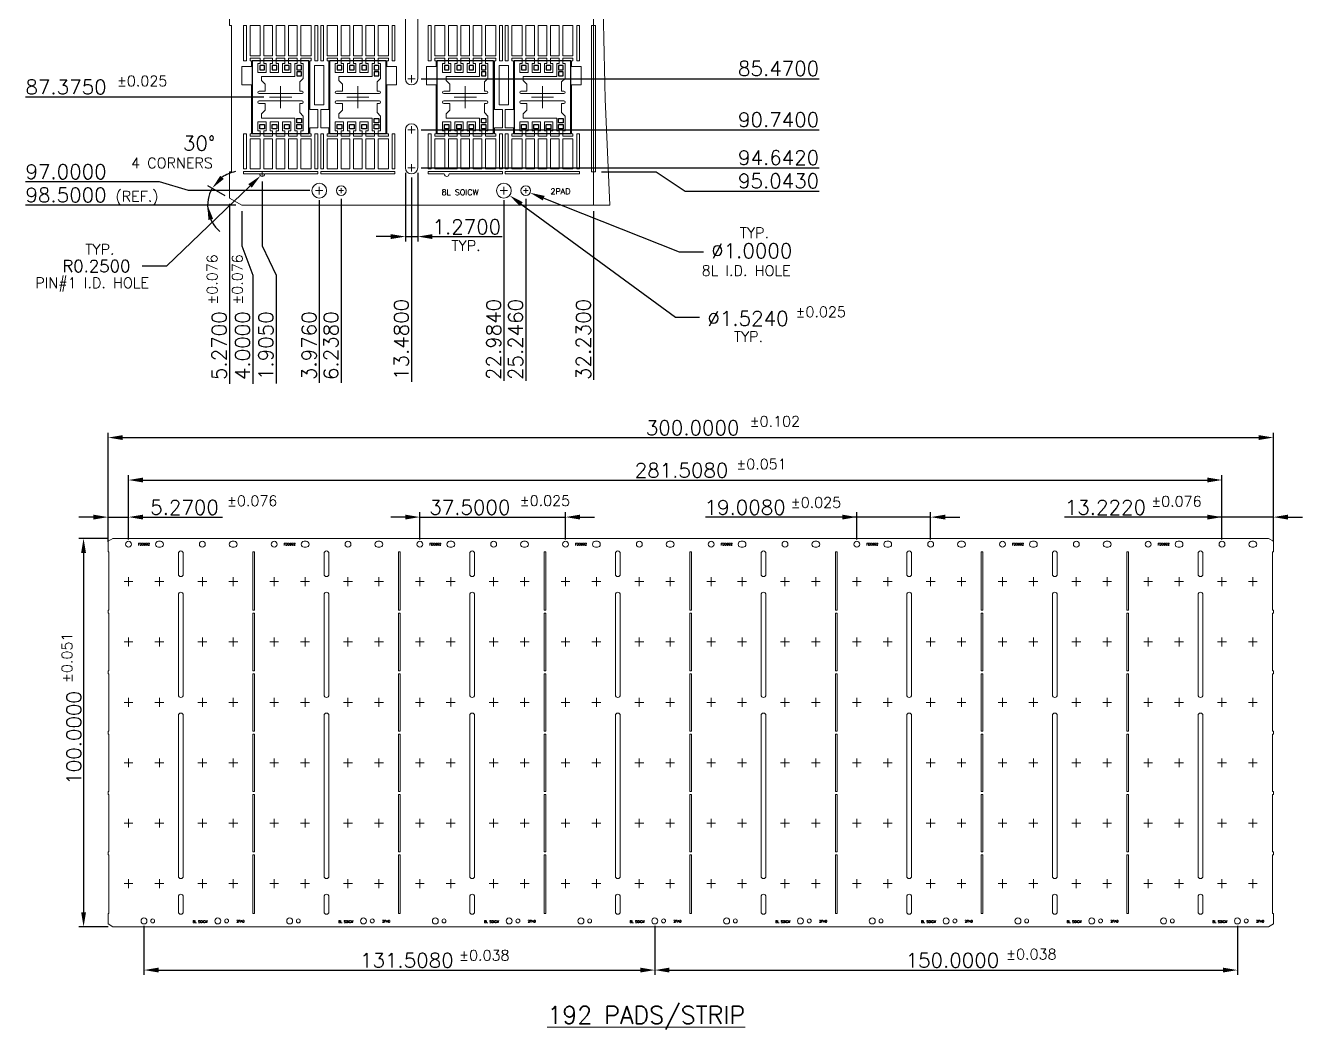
# Model space of a CAD drawing. Extents: x 13 to 152, y 24 to 226.
# Drawn here: x 12.8 to 144.3, y 23.6 to 127 of the extents above; entities that cross this region are included whole.
import ezdxf
from ezdxf.enums import TextEntityAlignment as Align
from ezdxf.lldxf.tags import DXFTag

# ---------------------------------------------------------------- set-up
doc = ezdxf.new("R2010")
doc.units = 0
for name, color, linetype in [('CEN', 2, 'CENTER'), ('COIN-LINE', 4, 'Continuous'), ('DIM', 7, 'Continuous'), ('LF-LINE', 1, 'Continuous'), ('PKG-OUT', 3, 'HIDDEN')]:
    doc.layers.add(name, color=color, linetype=linetype)
doc.styles.add('5.0-8.0 UNIT', font='SIMPLEX.shx', dxfattribs={"height": 0.15})
doc.styles.add('75_100   LAYOUT', font='SIMPLEX.shx', dxfattribs={"height": 1.5})
doc.styles.add('ROMANS', font='romans')
doc.styles.get("Standard").update_dxf_attribs({"font": 'simplex.shx', "height": 2.5})
tags = doc.linetypes.add('CENTER', pattern=[2, 1.25, -0.25, 0.25, -0.25]).pattern_tags.tags
tags[10:11] = [DXFTag(74, 4), DXFTag(75, 0), DXFTag(340, '0'), DXFTag(46, 1.0), DXFTag(50, 0.0), DXFTag(44, 0.0), DXFTag(45, 0.0)]
tags[8:9] = [DXFTag(74, 4), DXFTag(75, 0), DXFTag(340, '0'), DXFTag(46, 1.0), DXFTag(50, 0.0), DXFTag(44, 0.0), DXFTag(45, 0.0)]
tags[6:7] = [DXFTag(74, 4), DXFTag(75, 0), DXFTag(340, '0'), DXFTag(46, 1.0), DXFTag(50, 0.0), DXFTag(44, 0.0), DXFTag(45, 0.0)]
tags[4:5] = [DXFTag(74, 4), DXFTag(75, 0), DXFTag(340, '0'), DXFTag(46, 1.0), DXFTag(50, 0.0), DXFTag(44, 0.0), DXFTag(45, 0.0)]
tags = doc.linetypes.add('HIDDEN', pattern=[0.375, 0.25, -0.125]).pattern_tags.tags
tags[6:7] = [DXFTag(74, 4), DXFTag(75, 0), DXFTag(340, '0'), DXFTag(46, 1.0), DXFTag(50, 0.0), DXFTag(44, 0.0), DXFTag(45, 0.0)]
tags[4:5] = [DXFTag(74, 4), DXFTag(75, 0), DXFTag(340, '0'), DXFTag(46, 1.0), DXFTag(50, 0.0), DXFTag(44, 0.0), DXFTag(45, 0.0)]

# ---------------------------------------------------------------- blocks, each defined once
blk = doc.blocks.new('A$C694c3807')
at = {"lineweight": 0}
for points in [[(2.1, 4.13), (2.1, 3.84), (2.34, 3.84), (2.34, 2.32), (1.97, 1.95), (1.97, 1.02), (2.21, 1.02, -1), (2.21, 0.76), (-2.21, 0.76, -1), (-2.21, 1.02), (-1.59, 1.02), (-1.59, 1.72), (-1.97, 2.1), (-1.97, 2.52), (1.47, 2.52), (1.47, 3.84), (1.71, 3.84), (1.71, 4.13)], [(1.71, -3.36), (1.71, -3.07), (1.47, -3.07), (1.47, -1.76), (-1.97, -1.76), (-1.97, -1.34), (-1.59, -0.96), (-1.59, -0.25), (-2.21, -0.25, -1), (-2.21, 0), (2.21, 0, -1), (2.21, -0.25), (1.97, -0.25), (1.97, -1.19), (2.34, -1.56), (2.34, -3.07), (2.1, -3.07), (2.1, -3.36)]]:
    blk.add_lwpolyline(points, format="xyb", dxfattribs=at)
for points in [[(-1.71, 4.13), (-1.71, 3.84), (-1.47, 3.84), (-1.47, 2.92), (-2.34, 2.92), (-2.34, 3.84), (-2.1, 3.84), (-2.1, 4.13)], [(-0.44, 4.13), (-0.44, 3.84), (-0.2, 3.84), (-0.2, 2.92), (-1.07, 2.92), (-1.07, 3.84), (-0.83, 3.84), (-0.83, 4.13)], [(0.83, 4.13), (0.83, 3.84), (1.07, 3.84), (1.07, 2.92), (0.2, 2.92), (0.2, 3.84), (0.44, 3.84), (0.44, 4.13)], [(-2.1, -3.36), (-2.1, -3.07), (-2.34, -3.07), (-2.34, -2.16), (-1.47, -2.16), (-1.47, -3.07), (-1.71, -3.07), (-1.71, -3.36)], [(-0.83, -3.36), (-0.83, -3.07), (-1.07, -3.07), (-1.07, -2.16), (-0.2, -2.16), (-0.2, -3.07), (-0.44, -3.07), (-0.44, -3.36)], [(0.44, -3.36), (0.44, -3.07), (0.2, -3.07), (0.2, -2.16), (1.07, -2.16), (1.07, -3.07), (0.83, -3.07), (0.83, -3.36)]]:
    blk.add_lwpolyline(points, dxfattribs=at)
for points in [[(-2.14, 3.2), (-1.67, 3.2), (-1.67, 3.64), (-2.14, 3.64)], [(-0.87, 3.2), (-0.4, 3.2), (-0.4, 3.64), (-0.87, 3.64)], [(0.4, 3.2), (0.87, 3.2), (0.87, 3.64), (0.4, 3.64)], [(1.67, 3.2), (2.14, 3.2), (2.14, 3.64), (1.67, 3.64)], [(1.67, 2.57), (2.14, 2.57), (2.14, 3), (1.67, 3)], [(-2.14, -2.44), (-1.67, -2.44), (-1.67, -2.87), (-2.14, -2.87)], [(-0.87, -2.44), (-0.4, -2.44), (-0.4, -2.87), (-0.87, -2.87)], [(0.4, -2.44), (0.87, -2.44), (0.87, -2.87), (0.4, -2.87)], [(1.67, -1.8), (2.14, -1.8), (2.14, -2.24), (1.67, -2.24)], [(1.67, -2.44), (2.14, -2.44), (2.14, -2.87), (1.67, -2.87)]]:
    blk.add_lwpolyline(points, close=True)
at = {"layer": 'PKG-OUT'}
blk.add_lwpolyline([(2.92, -3.36), (2.92, 4.13), (-2.92, 4.13), (-2.92, -3.36)], close=True, dxfattribs=at)

msp = doc.modelspace()

# ---------------------------------------------------------------- linework, layer by layer
at = {"lineweight": 0}
for points in [[(36.94, 123.33), (36.94, 123.59), (35.89, 123.59), (35.89, 123.34), (36.04, 123.34), (36.04, 122.73), (35.04, 122.73), (35.04, 120.85), (36.04, 120.85), (36.04, 119.44), (36.04, 119.44), (36.04, 115.82), (35.89, 115.82), (35.89, 115.57), (36.94, 115.57), (36.94, 115.84)], [(37.32, 123.33), (37.32, 123.59), (38.21, 123.59), (38.21, 123.33)], [(38.59, 123.33), (38.59, 123.59), (39.48, 123.59), (39.48, 123.33)], [(39.86, 123.33), (39.86, 123.59), (40.75, 123.59), (40.75, 123.33)], [(41.13, 123.33), (41.13, 123.59), (42.18, 123.59), (42.18, 123.34), (42.03, 123.34), (42.03, 123.34), (42.03, 118.31), (42.86, 118.31), (42.86, 116.43), (42.03, 116.43), (42.03, 115.82), (42.18, 115.82), (42.18, 115.57), (41.13, 115.57), (41.13, 115.84)], [(44.89, 123.33), (44.89, 123.59), (43.84, 123.59), (43.84, 123.34), (43.99, 123.34), (43.99, 123.34), (43.99, 118.31), (43.16, 118.31), (43.16, 116.43), (43.99, 116.43), (43.99, 115.82), (43.84, 115.82), (43.84, 115.57), (44.89, 115.57), (44.89, 115.84)], [(46.16, 123.33), (46.16, 123.59), (45.27, 123.59), (45.27, 123.33)], [(47.43, 123.33), (47.43, 123.59), (46.54, 123.59), (46.54, 123.33)], [(48.7, 123.33), (48.7, 123.59), (47.81, 123.59), (47.81, 123.33)], [(49.08, 123.33), (49.08, 123.59), (50.13, 123.59), (50.13, 123.34), (49.98, 123.34), (49.98, 122.73), (50.98, 122.73), (50.98, 120.85), (49.98, 120.85), (49.98, 119.44), (49.98, 119.44), (49.98, 115.82), (50.13, 115.82), (50.13, 115.57), (49.08, 115.57), (49.08, 115.84)], [(55.95, 123.33), (55.95, 123.59), (54.9, 123.59), (54.9, 123.34), (55.05, 123.34), (55.05, 122.73), (54.05, 122.73), (54.05, 120.85), (55.05, 120.85), (55.05, 119.44), (55.05, 119.44), (55.05, 115.82), (54.9, 115.82), (54.9, 115.57), (55.95, 115.57), (55.95, 115.84)], [(56.33, 123.33), (56.33, 123.59), (57.22, 123.59), (57.22, 123.33)], [(57.6, 123.33), (57.6, 123.59), (58.49, 123.59), (58.49, 123.33)], [(58.87, 123.33), (58.87, 123.59), (59.76, 123.59), (59.76, 123.33)], [(60.14, 123.33), (60.14, 123.59), (61.19, 123.59), (61.19, 123.34), (61.04, 123.34), (61.04, 123.34), (61.04, 118.31), (61.87, 118.31), (61.87, 116.43), (61.04, 116.43), (61.04, 115.82), (61.19, 115.82), (61.19, 115.57), (60.14, 115.57), (60.14, 115.84)], [(63.9, 123.33), (63.9, 123.59), (62.85, 123.59), (62.85, 123.34), (63, 123.34), (63, 123.34), (63, 118.31), (62.17, 118.31), (62.17, 116.43), (63, 116.43), (63, 115.82), (62.85, 115.82), (62.85, 115.57), (63.9, 115.57), (63.9, 115.84)], [(65.17, 123.33), (65.17, 123.59), (64.28, 123.59), (64.28, 123.33)], [(66.44, 123.33), (66.44, 123.59), (65.55, 123.59), (65.55, 123.33)], [(67.71, 123.33), (67.71, 123.59), (66.82, 123.59), (66.82, 123.33)], [(68.09, 123.33), (68.09, 123.59), (69.14, 123.59), (69.14, 123.34), (68.99, 123.34), (68.99, 122.73), (69.99, 122.73), (69.99, 120.85), (68.99, 120.85), (68.99, 119.44), (68.99, 119.44), (68.99, 115.82), (69.14, 115.82), (69.14, 115.57), (68.09, 115.57), (68.09, 115.84)], [(37.32, 115.84), (37.32, 115.57), (38.21, 115.57), (38.21, 115.84)], [(38.59, 115.84), (38.59, 115.57), (39.48, 115.57), (39.48, 115.84)], [(39.86, 115.84), (39.86, 115.57), (40.75, 115.57), (40.75, 115.84)], [(46.16, 115.84), (46.16, 115.57), (45.27, 115.57), (45.27, 115.84)], [(47.43, 115.84), (47.43, 115.57), (46.54, 115.57), (46.54, 115.84)], [(48.7, 115.84), (48.7, 115.57), (47.81, 115.57), (47.81, 115.84)], [(56.33, 115.84), (56.33, 115.57), (57.22, 115.57), (57.22, 115.84)], [(57.6, 115.84), (57.6, 115.57), (58.49, 115.57), (58.49, 115.84)], [(58.87, 115.84), (58.87, 115.57), (59.76, 115.57), (59.76, 115.84)], [(65.17, 115.84), (65.17, 115.57), (64.28, 115.57), (64.28, 115.84)], [(66.44, 115.84), (66.44, 115.57), (65.55, 115.57), (65.55, 115.84)], [(67.71, 115.84), (67.71, 115.57), (66.82, 115.57), (66.82, 115.84)]]:
    msp.add_lwpolyline(points, dxfattribs=at)
for points in [[(42.53, 118.81), (42.53, 122.84), (43.49, 122.84), (43.49, 118.81)], [(61.54, 118.81), (61.54, 122.84), (62.5, 122.84), (62.5, 118.81)]]:
    msp.add_lwpolyline(points, close=True, dxfattribs=at)
at = {"layer": 'CEN', "linetype": 'CENTER', "lineweight": 0}
for p, q in [((71.26, 208.46), (71.26, 108.46)), ((39.03, 120.73), (39.03, 118.44)), ((46.99, 120.73), (46.99, 118.44)), ((58.04, 120.73), (58.04, 118.44)), ((65.99, 120.73), (65.99, 118.44)), ((37.89, 119.58), (40.18, 119.58)), ((48.13, 119.58), (45.84, 119.58)), ((56.9, 119.58), (59.19, 119.58)), ((67.14, 119.58), (64.85, 119.58)), ((43.39, 109.96), (42.63, 109.96)), ((43.01, 110.34), (43.01, 109.58)), ((45.52, 109.96), (45.02, 109.96)), ((45.27, 110.21), (45.27, 109.71)), ((62.4, 109.96), (61.64, 109.96)), ((62.02, 110.34), (62.02, 109.58)), ((64.53, 109.96), (64.03, 109.96)), ((64.28, 110.21), (64.28, 109.71))]:
    msp.add_line(p, q, dxfattribs=at)
at = {"layer": 'CEN', "linetype": 'CENTER', "lineweight": 0, "ltscale": 0.03}
for p, q in [((22.91, 69.7), (23.83, 69.7)), ((23.37, 70.15), (23.37, 69.24)), ((27.01, 69.7), (26.09, 69.7)), ((26.55, 70.15), (26.55, 69.24)), ((30.51, 69.7), (31.43, 69.7)), ((30.97, 70.15), (30.97, 69.24)), ((34.61, 69.7), (33.69, 69.7)), ((34.15, 70.15), (34.15, 69.24)), ((37.91, 69.7), (38.83, 69.7)), ((38.37, 70.15), (38.37, 69.24)), ((42.01, 69.7), (41.09, 69.7)), ((41.55, 70.15), (41.55, 69.24)), ((45.51, 69.7), (46.43, 69.7)), ((45.97, 70.15), (45.97, 69.24)), ((49.61, 69.7), (48.69, 69.7)), ((49.15, 70.15), (49.15, 69.24)), ((52.91, 69.7), (53.83, 69.7)), ((53.37, 70.15), (53.37, 69.24)), ((57.01, 69.7), (56.09, 69.7)), ((56.55, 70.15), (56.55, 69.24)), ((60.51, 69.7), (61.43, 69.7)), ((60.97, 70.15), (60.97, 69.24)), ((64.61, 69.7), (63.69, 69.7)), ((64.15, 70.15), (64.15, 69.24)), ((67.91, 69.7), (68.83, 69.7)), ((68.37, 70.15), (68.37, 69.24)), ((72.01, 69.7), (71.09, 69.7)), ((71.55, 70.15), (71.55, 69.24)), ((75.51, 69.7), (76.43, 69.7)), ((75.97, 70.15), (75.97, 69.24)), ((79.61, 69.7), (78.69, 69.7)), ((79.15, 70.15), (79.15, 69.24)), ((82.91, 69.7), (83.83, 69.7)), ((83.37, 70.15), (83.37, 69.24)), ((87.01, 69.7), (86.09, 69.7)), ((86.55, 70.15), (86.55, 69.24)), ((90.51, 69.7), (91.43, 69.7)), ((90.97, 70.15), (90.97, 69.24)), ((94.61, 69.7), (93.69, 69.7)), ((94.15, 70.15), (94.15, 69.24)), ((97.91, 69.7), (98.83, 69.7)), ((98.37, 70.15), (98.37, 69.24)), ((102.01, 69.7), (101.09, 69.7)), ((101.55, 70.15), (101.55, 69.24)), ((105.51, 69.7), (106.43, 69.7)), ((105.97, 70.15), (105.97, 69.24)), ((109.61, 69.7), (108.69, 69.7)), ((109.15, 70.15), (109.15, 69.24)), ((112.91, 69.7), (113.83, 69.7)), ((113.37, 70.15), (113.37, 69.24)), ((117.01, 69.7), (116.09, 69.7)), ((116.55, 70.15), (116.55, 69.24)), ((120.51, 69.7), (121.43, 69.7)), ((120.97, 70.15), (120.97, 69.24)), ((124.61, 69.7), (123.69, 69.7)), ((124.15, 70.15), (124.15, 69.24)), ((127.91, 69.7), (128.83, 69.7)), ((128.37, 70.15), (128.37, 69.24)), ((132.01, 69.7), (131.09, 69.7)), ((131.55, 70.15), (131.55, 69.24)), ((135.51, 69.7), (136.43, 69.7)), ((135.97, 70.15), (135.97, 69.24)), ((139.61, 69.7), (138.69, 69.7)), ((139.15, 70.15), (139.15, 69.24)), ((22.91, 63.48), (23.83, 63.48)), ((23.37, 63.93), (23.37, 63.02)), ((27.01, 63.48), (26.09, 63.48)), ((26.55, 63.93), (26.55, 63.02)), ((30.51, 63.48), (31.43, 63.48)), ((30.97, 63.93), (30.97, 63.02)), ((34.61, 63.48), (33.69, 63.48)), ((34.15, 63.93), (34.15, 63.02)), ((37.91, 63.48), (38.83, 63.48)), ((38.37, 63.93), (38.37, 63.02)), ((42.01, 63.48), (41.09, 63.48)), ((41.55, 63.93), (41.55, 63.02)), ((45.51, 63.48), (46.43, 63.48)), ((45.97, 63.93), (45.97, 63.02)), ((49.61, 63.48), (48.69, 63.48)), ((49.15, 63.93), (49.15, 63.02)), ((52.91, 63.48), (53.83, 63.48)), ((53.37, 63.93), (53.37, 63.02)), ((57.01, 63.48), (56.09, 63.48)), ((56.55, 63.93), (56.55, 63.02)), ((60.51, 63.48), (61.43, 63.48)), ((60.97, 63.93), (60.97, 63.02)), ((64.61, 63.48), (63.69, 63.48)), ((64.15, 63.93), (64.15, 63.02)), ((67.91, 63.48), (68.83, 63.48)), ((68.37, 63.93), (68.37, 63.02)), ((72.01, 63.48), (71.09, 63.48)), ((71.55, 63.93), (71.55, 63.02)), ((75.51, 63.48), (76.43, 63.48)), ((75.97, 63.93), (75.97, 63.02)), ((79.61, 63.48), (78.69, 63.48)), ((79.15, 63.93), (79.15, 63.02)), ((82.91, 63.48), (83.83, 63.48)), ((83.37, 63.93), (83.37, 63.02)), ((87.01, 63.48), (86.09, 63.48)), ((86.55, 63.93), (86.55, 63.02)), ((90.51, 63.48), (91.43, 63.48)), ((90.97, 63.93), (90.97, 63.02)), ((94.61, 63.48), (93.69, 63.48)), ((94.15, 63.93), (94.15, 63.02)), ((97.91, 63.48), (98.83, 63.48)), ((98.37, 63.93), (98.37, 63.02)), ((102.01, 63.48), (101.09, 63.48)), ((101.55, 63.93), (101.55, 63.02)), ((105.51, 63.48), (106.43, 63.48)), ((105.97, 63.93), (105.97, 63.02)), ((109.61, 63.48), (108.69, 63.48)), ((109.15, 63.93), (109.15, 63.02)), ((112.91, 63.48), (113.83, 63.48)), ((113.37, 63.93), (113.37, 63.02)), ((117.01, 63.48), (116.09, 63.48)), ((116.55, 63.93), (116.55, 63.02)), ((120.51, 63.48), (121.43, 63.48)), ((120.97, 63.93), (120.97, 63.02)), ((124.61, 63.48), (123.69, 63.48)), ((124.15, 63.93), (124.15, 63.02)), ((127.91, 63.48), (128.83, 63.48)), ((128.37, 63.93), (128.37, 63.02)), ((132.01, 63.48), (131.09, 63.48)), ((131.55, 63.93), (131.55, 63.02)), ((135.51, 63.48), (136.43, 63.48)), ((135.97, 63.93), (135.97, 63.02)), ((139.61, 63.48), (138.69, 63.48)), ((139.15, 63.93), (139.15, 63.02)), ((22.91, 57.26), (23.83, 57.26)), ((23.37, 57.71), (23.37, 56.8)), ((27.01, 57.26), (26.09, 57.26)), ((26.55, 57.71), (26.55, 56.8)), ((30.51, 57.26), (31.43, 57.26)), ((30.97, 57.71), (30.97, 56.8)), ((34.61, 57.26), (33.69, 57.26)), ((34.15, 57.71), (34.15, 56.8)), ((37.91, 57.26), (38.83, 57.26)), ((38.37, 57.71), (38.37, 56.8)), ((42.01, 57.26), (41.09, 57.26)), ((41.55, 57.71), (41.55, 56.8)), ((45.51, 57.26), (46.43, 57.26)), ((45.97, 57.71), (45.97, 56.8)), ((49.61, 57.26), (48.69, 57.26)), ((49.15, 57.71), (49.15, 56.8)), ((52.91, 57.26), (53.83, 57.26)), ((53.37, 57.71), (53.37, 56.8)), ((57.01, 57.26), (56.09, 57.26)), ((56.55, 57.71), (56.55, 56.8)), ((60.51, 57.26), (61.43, 57.26)), ((60.97, 57.71), (60.97, 56.8)), ((64.61, 57.26), (63.69, 57.26)), ((64.15, 57.71), (64.15, 56.8)), ((67.91, 57.26), (68.83, 57.26)), ((68.37, 57.71), (68.37, 56.8)), ((72.01, 57.26), (71.09, 57.26)), ((71.55, 57.71), (71.55, 56.8)), ((75.51, 57.26), (76.43, 57.26)), ((75.97, 57.71), (75.97, 56.8)), ((79.61, 57.26), (78.69, 57.26)), ((79.15, 57.71), (79.15, 56.8)), ((82.91, 57.26), (83.83, 57.26)), ((83.37, 57.71), (83.37, 56.8)), ((87.01, 57.26), (86.09, 57.26)), ((86.55, 57.71), (86.55, 56.8)), ((90.51, 57.26), (91.43, 57.26)), ((90.97, 57.71), (90.97, 56.8)), ((94.61, 57.26), (93.69, 57.26)), ((94.15, 57.71), (94.15, 56.8)), ((97.91, 57.26), (98.83, 57.26)), ((98.37, 57.71), (98.37, 56.8)), ((102.01, 57.26), (101.09, 57.26)), ((101.55, 57.71), (101.55, 56.8)), ((105.51, 57.26), (106.43, 57.26)), ((105.97, 57.71), (105.97, 56.8)), ((109.61, 57.26), (108.69, 57.26)), ((109.15, 57.71), (109.15, 56.8)), ((112.91, 57.26), (113.83, 57.26)), ((113.37, 57.71), (113.37, 56.8)), ((117.01, 57.26), (116.09, 57.26)), ((116.55, 57.71), (116.55, 56.8)), ((120.51, 57.26), (121.43, 57.26)), ((120.97, 57.71), (120.97, 56.8)), ((124.61, 57.26), (123.69, 57.26)), ((124.15, 57.71), (124.15, 56.8)), ((127.91, 57.26), (128.83, 57.26)), ((128.37, 57.71), (128.37, 56.8)), ((132.01, 57.26), (131.09, 57.26)), ((131.55, 57.71), (131.55, 56.8)), ((135.51, 57.26), (136.43, 57.26)), ((135.97, 57.71), (135.97, 56.8)), ((139.61, 57.26), (138.69, 57.26)), ((139.15, 57.71), (139.15, 56.8)), ((23.37, 51.49), (23.37, 50.58)), ((26.55, 51.49), (26.55, 50.58)), ((30.97, 51.49), (30.97, 50.58)), ((34.15, 51.49), (34.15, 50.58)), ((38.37, 51.49), (38.37, 50.58)), ((41.55, 51.49), (41.55, 50.58)), ((45.97, 51.49), (45.97, 50.58)), ((49.15, 51.49), (49.15, 50.58)), ((53.37, 51.49), (53.37, 50.58)), ((56.55, 51.49), (56.55, 50.58)), ((60.97, 51.49), (60.97, 50.58)), ((64.15, 51.49), (64.15, 50.58)), ((68.37, 51.49), (68.37, 50.58)), ((71.55, 51.49), (71.55, 50.58)), ((75.97, 51.49), (75.97, 50.58)), ((79.15, 51.49), (79.15, 50.58)), ((83.37, 51.49), (83.37, 50.58)), ((86.55, 51.49), (86.55, 50.58)), ((90.97, 51.49), (90.97, 50.58)), ((94.15, 51.49), (94.15, 50.58)), ((98.37, 51.49), (98.37, 50.58)), ((101.55, 51.49), (101.55, 50.58)), ((105.97, 51.49), (105.97, 50.58)), ((109.15, 51.49), (109.15, 50.58)), ((113.37, 51.49), (113.37, 50.58)), ((116.55, 51.49), (116.55, 50.58)), ((120.97, 51.49), (120.97, 50.58)), ((124.15, 51.49), (124.15, 50.58)), ((128.37, 51.49), (128.37, 50.58)), ((131.55, 51.49), (131.55, 50.58)), ((135.97, 51.49), (135.97, 50.58)), ((139.15, 51.49), (139.15, 50.58)), ((22.91, 51.04), (23.83, 51.04)), ((27.01, 51.04), (26.09, 51.04)), ((30.51, 51.04), (31.43, 51.04)), ((34.61, 51.04), (33.69, 51.04)), ((37.91, 51.04), (38.83, 51.04)), ((42.01, 51.04), (41.09, 51.04)), ((45.51, 51.04), (46.43, 51.04)), ((49.61, 51.04), (48.69, 51.04)), ((52.91, 51.04), (53.83, 51.04)), ((57.01, 51.04), (56.09, 51.04)), ((60.51, 51.04), (61.43, 51.04)), ((64.61, 51.04), (63.69, 51.04)), ((67.91, 51.04), (68.83, 51.04)), ((72.01, 51.04), (71.09, 51.04)), ((75.51, 51.04), (76.43, 51.04)), ((79.61, 51.04), (78.69, 51.04)), ((82.91, 51.04), (83.83, 51.04)), ((87.01, 51.04), (86.09, 51.04)), ((90.51, 51.04), (91.43, 51.04)), ((94.61, 51.04), (93.69, 51.04)), ((97.91, 51.04), (98.83, 51.04)), ((102.01, 51.04), (101.09, 51.04)), ((105.51, 51.04), (106.43, 51.04)), ((109.61, 51.04), (108.69, 51.04)), ((112.91, 51.04), (113.83, 51.04)), ((117.01, 51.04), (116.09, 51.04)), ((120.51, 51.04), (121.43, 51.04)), ((124.61, 51.04), (123.69, 51.04)), ((127.91, 51.04), (128.83, 51.04)), ((132.01, 51.04), (131.09, 51.04)), ((135.51, 51.04), (136.43, 51.04)), ((139.61, 51.04), (138.69, 51.04)), ((22.91, 44.82), (23.83, 44.82)), ((23.37, 45.27), (23.37, 44.36)), ((27.01, 44.82), (26.09, 44.82)), ((26.55, 45.27), (26.55, 44.36)), ((30.51, 44.82), (31.43, 44.82)), ((30.97, 45.27), (30.97, 44.36)), ((34.61, 44.82), (33.69, 44.82)), ((34.15, 45.27), (34.15, 44.36)), ((37.91, 44.82), (38.83, 44.82)), ((38.37, 45.27), (38.37, 44.36)), ((42.01, 44.82), (41.09, 44.82)), ((41.55, 45.27), (41.55, 44.36)), ((45.51, 44.82), (46.43, 44.82)), ((45.97, 45.27), (45.97, 44.36)), ((49.61, 44.82), (48.69, 44.82)), ((49.15, 45.27), (49.15, 44.36)), ((52.91, 44.82), (53.83, 44.82)), ((53.37, 45.27), (53.37, 44.36)), ((57.01, 44.82), (56.09, 44.82)), ((56.55, 45.27), (56.55, 44.36)), ((60.51, 44.82), (61.43, 44.82)), ((60.97, 45.27), (60.97, 44.36)), ((64.61, 44.82), (63.69, 44.82)), ((64.15, 45.27), (64.15, 44.36)), ((67.91, 44.82), (68.83, 44.82)), ((68.37, 45.27), (68.37, 44.36)), ((72.01, 44.82), (71.09, 44.82)), ((71.55, 45.27), (71.55, 44.36)), ((75.51, 44.82), (76.43, 44.82)), ((75.97, 45.27), (75.97, 44.36)), ((79.61, 44.82), (78.69, 44.82)), ((79.15, 45.27), (79.15, 44.36)), ((82.91, 44.82), (83.83, 44.82)), ((83.37, 45.27), (83.37, 44.36)), ((87.01, 44.82), (86.09, 44.82)), ((86.55, 45.27), (86.55, 44.36)), ((90.51, 44.82), (91.43, 44.82)), ((90.97, 45.27), (90.97, 44.36)), ((94.61, 44.82), (93.69, 44.82)), ((94.15, 45.27), (94.15, 44.36)), ((97.91, 44.82), (98.83, 44.82)), ((98.37, 45.27), (98.37, 44.36)), ((102.01, 44.82), (101.09, 44.82)), ((101.55, 45.27), (101.55, 44.36)), ((105.51, 44.82), (106.43, 44.82)), ((105.97, 45.27), (105.97, 44.36)), ((109.61, 44.82), (108.69, 44.82)), ((109.15, 45.27), (109.15, 44.36)), ((112.91, 44.82), (113.83, 44.82)), ((113.37, 45.27), (113.37, 44.36)), ((117.01, 44.82), (116.09, 44.82)), ((116.55, 45.27), (116.55, 44.36)), ((120.51, 44.82), (121.43, 44.82)), ((120.97, 45.27), (120.97, 44.36)), ((124.61, 44.82), (123.69, 44.82)), ((124.15, 45.27), (124.15, 44.36)), ((127.91, 44.82), (128.83, 44.82)), ((128.37, 45.27), (128.37, 44.36)), ((132.01, 44.82), (131.09, 44.82)), ((131.55, 45.27), (131.55, 44.36)), ((135.51, 44.82), (136.43, 44.82)), ((135.97, 45.27), (135.97, 44.36)), ((139.61, 44.82), (138.69, 44.82)), ((139.15, 45.27), (139.15, 44.36)), ((22.91, 38.6), (23.83, 38.6)), ((23.37, 39.05), (23.37, 38.14)), ((27.01, 38.6), (26.09, 38.6)), ((26.55, 39.05), (26.55, 38.14)), ((30.51, 38.6), (31.43, 38.6)), ((30.97, 39.05), (30.97, 38.14)), ((34.61, 38.6), (33.69, 38.6)), ((34.15, 39.05), (34.15, 38.14)), ((37.91, 38.6), (38.83, 38.6)), ((38.37, 39.05), (38.37, 38.14)), ((42.01, 38.6), (41.09, 38.6)), ((41.55, 39.05), (41.55, 38.14)), ((45.51, 38.6), (46.43, 38.6)), ((45.97, 39.05), (45.97, 38.14)), ((49.61, 38.6), (48.69, 38.6)), ((49.15, 39.05), (49.15, 38.14)), ((52.91, 38.6), (53.83, 38.6)), ((53.37, 39.05), (53.37, 38.14)), ((57.01, 38.6), (56.09, 38.6)), ((56.55, 39.05), (56.55, 38.14)), ((60.51, 38.6), (61.43, 38.6)), ((60.97, 39.05), (60.97, 38.14)), ((64.61, 38.6), (63.69, 38.6)), ((64.15, 39.05), (64.15, 38.14)), ((67.91, 38.6), (68.83, 38.6)), ((68.37, 39.05), (68.37, 38.14)), ((72.01, 38.6), (71.09, 38.6)), ((71.55, 39.05), (71.55, 38.14)), ((75.51, 38.6), (76.43, 38.6)), ((75.97, 39.05), (75.97, 38.14)), ((79.61, 38.6), (78.69, 38.6)), ((79.15, 39.05), (79.15, 38.14)), ((82.91, 38.6), (83.83, 38.6)), ((83.37, 39.05), (83.37, 38.14)), ((87.01, 38.6), (86.09, 38.6)), ((86.55, 39.05), (86.55, 38.14)), ((90.51, 38.6), (91.43, 38.6)), ((90.97, 39.05), (90.97, 38.14)), ((94.61, 38.6), (93.69, 38.6)), ((94.15, 39.05), (94.15, 38.14)), ((97.91, 38.6), (98.83, 38.6)), ((98.37, 39.05), (98.37, 38.14)), ((102.01, 38.6), (101.09, 38.6)), ((101.55, 39.05), (101.55, 38.14)), ((105.51, 38.6), (106.43, 38.6)), ((105.97, 39.05), (105.97, 38.14)), ((109.61, 38.6), (108.69, 38.6)), ((109.15, 39.05), (109.15, 38.14)), ((112.91, 38.6), (113.83, 38.6)), ((113.37, 39.05), (113.37, 38.14)), ((117.01, 38.6), (116.09, 38.6)), ((116.55, 39.05), (116.55, 38.14)), ((120.51, 38.6), (121.43, 38.6)), ((120.97, 39.05), (120.97, 38.14)), ((124.61, 38.6), (123.69, 38.6)), ((124.15, 39.05), (124.15, 38.14)), ((127.91, 38.6), (128.83, 38.6)), ((128.37, 39.05), (128.37, 38.14)), ((132.01, 38.6), (131.09, 38.6)), ((131.55, 39.05), (131.55, 38.14)), ((135.51, 38.6), (136.43, 38.6)), ((135.97, 39.05), (135.97, 38.14)), ((139.61, 38.6), (138.69, 38.6)), ((139.15, 39.05), (139.15, 38.14))]:
    msp.add_line(p, q, dxfattribs=at)
at = {"layer": 'CEN', "linetype": 'CENTER', "lineweight": 0}
for points in [[(52.89, 121.49), (52.13, 121.49)], [(52.51, 121.87), (52.51, 121.11)], [(52.89, 116.22), (52.13, 116.22)], [(52.51, 115.84), (52.51, 116.6)], [(37.13, 111.87), (37.13, 111.49)], [(52.89, 112.31), (52.13, 112.31)], [(52.51, 112.7), (52.51, 111.93)], [(37.32, 111.68), (36.94, 111.68)]]:
    msp.add_lwpolyline(points, dxfattribs=at)
at = {"layer": 'COIN-LINE'}
for p, q in [((77.69, 121.49), (80.69, 121.49)), ((29.56, 119.58), (26.56, 119.58)), ((77.69, 116.22), (80.69, 116.22)), ((77.69, 112.31), (80.69, 112.31)), ((77.69, 111.91), (80.69, 109.91)), ((29.56, 109.96), (26.56, 110.86)), ((29.56, 108.46), (26.56, 108.46)), ((33.76, 104.26), (33.76, 101.26)), ((35.03, 104.26), (36.16, 101.26)), ((37.13, 104.26), (38.56, 101.26)), ((43.01, 104.26), (43.01, 101.26)), ((45.27, 104.26), (45.27, 101.26)), ((52.51, 104.26), (52.51, 101.26)), ((62.02, 104.26), (62.02, 101.26)), ((64.28, 104.26), (64.28, 101.26)), ((71.26, 104.26), (71.26, 101.26))]:
    msp.add_line(p, q, dxfattribs=at)
at = {"layer": 'COIN-LINE', "lineweight": 0}
for points in [[(21.77, 34.15), (21.26, 34.44), (21.26, 35.53), (21.34, 35.53), (21.34, 41.55), (21.26, 41.55), (21.26, 41.86), (21.34, 41.86), (21.34, 47.77), (21.26, 47.77), (21.26, 48.08), (21.34, 48.08), (21.34, 53.99), (21.26, 53.99), (21.26, 54.3), (21.34, 54.3), (21.34, 60.21), (21.26, 60.21), (21.26, 60.52), (21.34, 60.52), (21.34, 66.43), (21.26, 66.43), (21.26, 66.74), (21.34, 66.74), (21.34, 72.76), (21.26, 72.76), (21.26, 73.85), (21.77, 74.15), (140.75, 74.15), (141.26, 73.85), (141.26, 72.76), (141.18, 72.76), (141.18, 66.74), (141.26, 66.74), (141.26, 66.43), (141.18, 66.43), (141.18, 60.52), (141.26, 60.52), (141.26, 60.21), (141.18, 60.21), (141.18, 54.3), (141.26, 54.3), (141.26, 53.99), (141.18, 53.99), (141.18, 48.08), (141.26, 48.08), (141.26, 47.77), (141.18, 47.77), (141.18, 41.86), (141.26, 41.86), (141.26, 41.55), (141.18, 41.55), (141.18, 35.53), (141.26, 35.53), (141.26, 34.44), (140.75, 34.15)], [(36.18, 66.74), (36.34, 66.74), (36.34, 72.76), (36.18, 72.76)], [(51.18, 66.74), (51.34, 66.74), (51.34, 72.76), (51.18, 72.76)], [(66.18, 66.74), (66.34, 66.74), (66.34, 72.76), (66.18, 72.76)], [(81.18, 66.74), (81.34, 66.74), (81.34, 72.76), (81.18, 72.76)], [(96.18, 66.74), (96.34, 66.74), (96.34, 72.76), (96.18, 72.76)], [(111.18, 66.74), (111.34, 66.74), (111.34, 72.76), (111.18, 72.76)], [(126.18, 66.74), (126.34, 66.74), (126.34, 72.76), (126.18, 72.76)], [(36.18, 60.52), (36.34, 60.52), (36.34, 66.43), (36.18, 66.43)], [(51.18, 60.52), (51.34, 60.52), (51.34, 66.43), (51.18, 66.43)], [(66.18, 60.52), (66.34, 60.52), (66.34, 66.43), (66.18, 66.43)], [(81.18, 60.52), (81.34, 60.52), (81.34, 66.43), (81.18, 66.43)], [(96.18, 60.52), (96.34, 60.52), (96.34, 66.43), (96.18, 66.43)], [(111.18, 60.52), (111.34, 60.52), (111.34, 66.43), (111.18, 66.43)], [(126.18, 60.52), (126.34, 60.52), (126.34, 66.43), (126.18, 66.43)], [(36.18, 54.3), (36.34, 54.3), (36.34, 60.21), (36.18, 60.21)], [(51.18, 54.3), (51.34, 54.3), (51.34, 60.21), (51.18, 60.21)], [(66.18, 54.3), (66.34, 54.3), (66.34, 60.21), (66.18, 60.21)], [(81.18, 54.3), (81.34, 54.3), (81.34, 60.21), (81.18, 60.21)], [(96.18, 54.3), (96.34, 54.3), (96.34, 60.21), (96.18, 60.21)], [(111.18, 54.3), (111.34, 54.3), (111.34, 60.21), (111.18, 60.21)], [(126.18, 54.3), (126.34, 54.3), (126.34, 60.21), (126.18, 60.21)], [(36.18, 48.08), (36.34, 48.08), (36.34, 53.99), (36.18, 53.99)], [(51.18, 48.08), (51.34, 48.08), (51.34, 53.99), (51.18, 53.99)], [(66.18, 48.08), (66.34, 48.08), (66.34, 53.99), (66.18, 53.99)], [(81.18, 48.08), (81.34, 48.08), (81.34, 53.99), (81.18, 53.99)], [(96.18, 48.08), (96.34, 48.08), (96.34, 53.99), (96.18, 53.99)], [(111.18, 48.08), (111.34, 48.08), (111.34, 53.99), (111.18, 53.99)], [(126.18, 48.08), (126.34, 48.08), (126.34, 53.99), (126.18, 53.99)], [(36.18, 41.86), (36.34, 41.86), (36.34, 47.77), (36.18, 47.77)], [(51.18, 41.86), (51.34, 41.86), (51.34, 47.77), (51.18, 47.77)], [(66.18, 41.86), (66.34, 41.86), (66.34, 47.77), (66.18, 47.77)], [(81.18, 41.86), (81.34, 41.86), (81.34, 47.77), (81.18, 47.77)], [(96.18, 41.86), (96.34, 41.86), (96.34, 47.77), (96.18, 47.77)], [(111.18, 41.86), (111.34, 41.86), (111.34, 47.77), (111.18, 47.77)], [(126.18, 41.86), (126.34, 41.86), (126.34, 47.77), (126.18, 47.77)], [(36.18, 35.53), (36.34, 35.53), (36.34, 41.55), (36.18, 41.55)], [(51.18, 35.53), (51.34, 35.53), (51.34, 41.55), (51.18, 41.55)], [(66.18, 35.53), (66.34, 35.53), (66.34, 41.55), (66.18, 41.55)], [(81.18, 35.53), (81.34, 35.53), (81.34, 41.55), (81.18, 41.55)], [(96.18, 35.53), (96.34, 35.53), (96.34, 41.55), (96.18, 41.55)], [(111.18, 35.53), (111.34, 35.53), (111.34, 41.55), (111.18, 41.55)], [(126.18, 35.53), (126.34, 35.53), (126.34, 41.55), (126.18, 41.55)]]:
    msp.add_lwpolyline(points, close=True, dxfattribs=at)
for points in [[(26.65, 73.85), (26.45, 73.85, 1), (26.45, 73.24), (26.65, 73.24, 1)], [(34.25, 73.24), (34.05, 73.24, -1), (34.05, 73.85), (34.25, 73.85, -1)], [(41.65, 73.85), (41.45, 73.85, 1), (41.45, 73.24), (41.65, 73.24, 1)], [(49.25, 73.85), (49.05, 73.85, 1), (49.05, 73.24), (49.25, 73.24, 1)], [(56.65, 73.85), (56.45, 73.85, 1), (56.45, 73.24), (56.65, 73.24, 1)], [(64.25, 73.85), (64.05, 73.85, 1), (64.05, 73.24), (64.25, 73.24, 1)], [(71.65, 73.85), (71.45, 73.85, 1), (71.45, 73.24), (71.65, 73.24, 1)], [(79.25, 73.85), (79.05, 73.85, 1), (79.05, 73.24), (79.25, 73.24, 1)], [(86.65, 73.85), (86.45, 73.85, 1), (86.45, 73.24), (86.65, 73.24, 1)], [(94.25, 73.85), (94.05, 73.85, 1), (94.05, 73.24), (94.25, 73.24, 1)], [(101.65, 73.85), (101.45, 73.85, 1), (101.45, 73.24), (101.65, 73.24, 1)], [(109.25, 73.85), (109.05, 73.85, 1), (109.05, 73.24), (109.25, 73.24, 1)], [(116.65, 73.85), (116.45, 73.85, 1), (116.45, 73.24), (116.65, 73.24, 1)], [(124.25, 73.85), (124.05, 73.85, 1), (124.05, 73.24), (124.25, 73.24, 1)], [(131.65, 73.24, 1), (131.65, 73.85), (131.45, 73.85, 1), (131.45, 73.24)], [(139.25, 73.85), (139.05, 73.85, 1), (139.05, 73.24), (139.25, 73.24, 1)], [(28.51, 72.6), (28.51, 70.46, 1), (29.01, 70.46), (29.01, 72.6, 1)], [(43.51, 72.6), (43.51, 70.46, 1), (44.01, 70.46), (44.01, 72.6, 1)], [(58.51, 72.6), (58.51, 70.46, 1), (59.01, 70.46), (59.01, 72.6, 1)], [(73.51, 72.6), (73.51, 70.46, 1), (74.01, 70.46), (74.01, 72.6, 1)], [(88.51, 72.6), (88.51, 70.46, 1), (89.01, 70.46), (89.01, 72.6, 1)], [(103.51, 72.6), (103.51, 70.46, 1), (104.01, 70.46), (104.01, 72.6, 1)], [(118.51, 72.6), (118.51, 70.46, 1), (119.01, 70.46), (119.01, 72.6, 1)], [(133.51, 72.6), (133.51, 70.46, 1), (134.01, 70.46), (134.01, 72.6, 1)], [(28.51, 68.35), (28.51, 58.02, 1), (29.01, 58.02), (29.01, 68.35, 1)], [(43.51, 68.35), (43.51, 58.02, 1), (44.01, 58.02), (44.01, 68.35, 1)], [(58.51, 68.35), (58.51, 58.02, 1), (59.01, 58.02), (59.01, 68.35, 1)], [(73.51, 68.35), (73.51, 58.02, 1), (74.01, 58.02), (74.01, 68.35, 1)], [(88.51, 68.35), (88.51, 58.02, 1), (89.01, 58.02), (89.01, 68.35, 1)], [(103.51, 68.35), (103.51, 58.02, 1), (104.01, 58.02), (104.01, 68.35, 1)], [(118.51, 68.35), (118.51, 58.02, 1), (119.01, 58.02), (119.01, 68.35, 1)], [(133.51, 68.35), (133.51, 58.02, 1), (134.01, 58.02), (134.01, 68.35, 1)], [(28.51, 55.91), (28.51, 39.36, 1), (29.01, 39.36), (29.01, 55.91, 1)], [(43.51, 55.91), (43.51, 39.36, 1), (44.01, 39.36), (44.01, 55.91, 1)], [(58.51, 55.91), (58.51, 39.36, 1), (59.01, 39.36), (59.01, 55.91, 1)], [(73.51, 55.91), (73.51, 39.36, 1), (74.01, 39.36), (74.01, 55.91, 1)], [(88.51, 55.91), (88.51, 39.36, 1), (89.01, 39.36), (89.01, 55.91, 1)], [(103.51, 55.91), (103.51, 39.36, 1), (104.01, 39.36), (104.01, 55.91, 1)], [(118.51, 55.91), (118.51, 39.36, 1), (119.01, 39.36), (119.01, 55.91, 1)], [(133.51, 55.91), (133.51, 39.36, 1), (134.01, 39.36), (134.01, 55.91, 1)], [(28.51, 37.25), (28.51, 35.69, 1), (29.01, 35.69), (29.01, 37.25, 1)], [(43.51, 37.25), (43.51, 35.69, 1), (44.01, 35.69), (44.01, 37.25, 1)], [(58.51, 37.25), (58.51, 35.69, 1), (59.01, 35.69), (59.01, 37.25, 1)], [(73.51, 37.25), (73.51, 35.69, 1), (74.01, 35.69), (74.01, 37.25, 1)], [(88.51, 37.25), (88.51, 35.69, 1), (89.01, 35.69), (89.01, 37.25, 1)], [(103.51, 37.25), (103.51, 35.69, 1), (104.01, 35.69), (104.01, 37.25, 1)], [(118.51, 37.25), (118.51, 35.69, 1), (119.01, 35.69), (119.01, 37.25, 1)], [(133.51, 37.25), (133.51, 35.69, 1), (134.01, 35.69), (134.01, 37.25, 1)]]:
    msp.add_lwpolyline(points, format="xyb", close=True, dxfattribs=at)
for centre, radius in [((23.37, 73.55), 0.305), ((30.97, 73.55), 0.305), ((38.37, 73.55), 0.305), ((45.97, 73.55), 0.305), ((53.37, 73.55), 0.305), ((60.97, 73.55), 0.305), ((68.37, 73.55), 0.305), ((75.97, 73.55), 0.305), ((83.37, 73.55), 0.305), ((90.97, 73.55), 0.305), ((98.37, 73.55), 0.305), ((105.97, 73.55), 0.305), ((113.37, 73.55), 0.305), ((120.97, 73.55), 0.305), ((128.37, 73.55), 0.305), ((135.97, 73.55), 0.305), ((24.96, 34.75), 0.305), ((25.86, 34.75), 0.2), ((32.56, 34.75), 0.305), ((33.47, 34.75), 0.2), ((39.96, 34.75), 0.305), ((40.86, 34.75), 0.2), ((47.56, 34.75), 0.305), ((48.47, 34.75), 0.2), ((54.96, 34.75), 0.305), ((55.86, 34.75), 0.2), ((62.56, 34.75), 0.305), ((63.47, 34.75), 0.2), ((69.96, 34.75), 0.305), ((70.86, 34.75), 0.2), ((77.56, 34.75), 0.305), ((78.47, 34.75), 0.2), ((84.96, 34.75), 0.305), ((85.86, 34.75), 0.2), ((92.56, 34.75), 0.305), ((93.47, 34.75), 0.2), ((99.96, 34.75), 0.305), ((100.86, 34.75), 0.2), ((107.56, 34.75), 0.305), ((108.47, 34.75), 0.2), ((114.96, 34.75), 0.305), ((115.86, 34.75), 0.2), ((122.56, 34.75), 0.305), ((123.47, 34.75), 0.2), ((129.96, 34.75), 0.305), ((130.86, 34.75), 0.2), ((137.56, 34.75), 0.305), ((138.47, 34.75), 0.2)]:
    msp.add_circle(centre, radius, dxfattribs=at)
at = {"layer": 'DIM'}
for p, q in [((53.49, 121.49), (77.69, 121.49)), ((80.69, 121.49), (94.49, 121.49)), ((26.56, 119.58), (12.76, 119.58)), ((37.29, 119.58), (29.56, 119.58)), ((53.49, 116.22), (77.69, 116.22)), ((80.69, 116.22), (94.49, 116.22)), ((51.88, 111.81), (51.88, 104.73)), ((53.15, 111.81), (53.15, 104.73)), ((53.49, 112.31), (77.69, 112.31)), ((72.06, 111.91), (77.69, 111.91)), ((80.69, 112.31), (94.49, 112.31)), ((26.56, 110.86), (12.76, 110.86)), ((33.33, 109.44), (31.55, 110.47)), ((37.13, 110.89), (37.13, 104.26)), ((52.51, 111.33), (52.51, 104.26)), ((42.03, 109.96), (29.56, 109.96)), ((80.69, 109.91), (94.49, 109.91)), ((26.56, 108.46), (12.76, 108.46)), ((34.43, 108.46), (29.56, 108.46)), ((33.76, 108.59), (33.76, 104.26)), ((35.03, 107.86), (35.03, 104.26)), ((43.01, 108.98), (43.01, 104.26)), ((45.27, 109.11), (45.27, 104.26)), ((62.02, 108.98), (62.02, 104.26)), ((64.28, 109.11), (64.28, 104.26)), ((71.26, 107.86), (71.26, 104.26)), ((50.38, 105.23), (48.88, 105.23)), ((51.88, 105.23), (53.15, 105.23)), ((54.65, 105.23), (61.86, 105.23)), ((33.76, 101.26), (33.76, 90.06)), ((36.16, 101.26), (36.16, 90.06)), ((38.56, 101.26), (38.56, 90.1)), ((43.01, 101.26), (43.01, 90.16)), ((45.27, 101.26), (45.27, 90.18)), ((52.51, 101.26), (52.51, 90.26)), ((62.02, 101.26), (62.02, 90.36)), ((64.28, 101.26), (64.28, 90.38)), ((71.26, 101.26), (71.26, 90.46)), ((21.26, 73.81), (21.26, 85.03)), ((22.76, 84.53), (139.76, 84.53)), ((141.26, 73.81), (141.26, 85.03)), ((23.37, 74.05), (23.37, 80.66)), ((135.97, 74.05), (135.97, 80.66)), ((24.87, 80.16), (134.47, 80.16)), ((19.76, 76.34), (18.26, 76.34)), ((21.26, 76.34), (23.37, 76.34)), ((24.87, 76.34), (33.06, 76.34)), ((51.87, 76.34), (50.37, 76.34)), ((53.37, 74.05), (53.37, 76.84)), ((53.37, 76.34), (68.37, 76.34)), ((68.37, 74.05), (68.37, 76.84)), ((69.87, 76.34), (71.37, 76.34)), ((105.97, 76.34), (82.79, 76.34)), ((98.37, 74.05), (98.37, 76.84)), ((105.97, 74.05), (105.97, 76.84)), ((107.47, 76.34), (108.97, 76.34)), ((141.26, 76.34), (119.77, 76.34)), ((142.76, 76.34), (144.26, 76.34)), ((21.27, 74.15), (18.24, 74.15)), ((18.74, 72.65), (18.74, 35.65)), ((24.96, 34.25), (24.96, 29.19)), ((77.56, 34.25), (77.56, 29.19)), ((137.56, 34.25), (137.56, 29.19)), ((21.27, 34.15), (18.24, 34.15)), ((26.46, 29.69), (76.06, 29.69)), ((79.06, 29.69), (136.06, 29.69))]:
    msp.add_line(p, q, dxfattribs=at)
at = {"layer": 'DIM', "linetype": 'ByBlock', "lineweight": -2}
for p, q in [((35.88, 110.45), (27.29, 102.18)), ((66.12, 109.19), (80.07, 103.65)), ((80.07, 103.65), (82.57, 103.65)), ((27.29, 102.18), (24.79, 102.18)), ((79.68, 96.92), (82.18, 96.92))]:
    msp.add_line(p, q, dxfattribs=at)
msp.add_lwpolyline([(63.81, 108.58), (79.68, 96.92)], dxfattribs=at)
at = {"layer": 'DIM'}
for start, end in [(100.7965, 125.4022), (150.0079, 230.4481)]:
    msp.add_arc((35.03, 108.46), 3.52, start, end, dxfattribs=at)
for points in [[(32.81, 111.49), (33.18, 111.16), (31.99, 110.22)], [(35.71, 110.63), (36.96, 111.49), (36.06, 110.27)], [(63.67, 108.38), (62.6, 109.47), (63.96, 108.78)], [(66.03, 108.95), (64.73, 109.74), (66.22, 109.42)], [(32.08, 107.04), (31.59, 106.94), (31.51, 108.46)], [(50.38, 105.48), (50.38, 104.98), (51.88, 105.23)], [(54.65, 105.48), (54.65, 104.98), (53.15, 105.23)], [(22.76, 84.78), (22.76, 84.28), (21.26, 84.53)], [(139.76, 84.78), (139.76, 84.28), (141.26, 84.53)], [(24.87, 80.41), (24.87, 79.91), (23.37, 80.16)], [(134.47, 80.41), (134.47, 79.91), (135.97, 80.16)], [(19.76, 76.59), (19.76, 76.09), (21.26, 76.34)], [(24.87, 76.59), (24.87, 76.09), (23.37, 76.34)], [(51.87, 76.59), (51.87, 76.09), (53.37, 76.34)], [(69.87, 76.59), (69.87, 76.09), (68.37, 76.34)], [(96.87, 76.59), (96.87, 76.09), (98.37, 76.34)], [(107.47, 76.59), (107.47, 76.09), (105.97, 76.34)], [(134.47, 76.59), (134.47, 76.09), (135.97, 76.34)], [(142.76, 76.59), (142.76, 76.09), (141.26, 76.34)], [(18.49, 72.65), (18.99, 72.65), (18.74, 74.15)], [(18.49, 35.65), (18.99, 35.65), (18.74, 34.15)], [(26.46, 29.94), (26.46, 29.44), (24.96, 29.69)], [(76.06, 29.94), (76.06, 29.44), (77.56, 29.69)], [(79.06, 29.94), (79.06, 29.44), (77.56, 29.69)], [(136.06, 29.94), (136.06, 29.44), (137.56, 29.69)]]:
    msp.add_solid(points, dxfattribs=at)
at = {"layer": 'LF-LINE', "lineweight": 0}
msp.add_line((55.95, 112.2), (56.33, 112.2), dxfattribs=at)
for points in [[(53.15, 162.87, 1), (51.88, 162.87), (51.88, 121.49, 1), (53.15, 121.49)], [(53.15, 116.22, 1), (51.88, 116.22), (51.88, 112.31, 1), (53.15, 112.31)], [(36.88, 111.68), (35.21, 111.68), (35.21, 111.93), (42.86, 111.93), (42.86, 111.68), (37.38, 111.68, -1)], [(55.89, 111.68), (54.22, 111.68), (54.22, 111.93), (61.87, 111.93), (61.87, 111.68), (56.39, 111.68, -1)]]:
    msp.add_lwpolyline(points, format="xyb", close=True, dxfattribs=at)
msp.add_lwpolyline([(72.95, 158.46, 0.028151), (72.95, 108.46), (35.03, 108.46), (33.76, 109.19), (33.76, 111.91), (33.96, 111.91), (33.96, 126.96), (33.76, 126.96), (33.76, 127.75)], format="xyb", dxfattribs=at)
for points in [[(35.21, 123.34), (35.51, 123.34), (35.51, 126.96), (35.21, 126.96)], [(36.94, 123.85), (35.89, 123.85), (35.89, 126.96), (36.94, 126.96)], [(37.32, 123.85), (38.21, 123.85), (38.21, 126.96), (37.32, 126.96)], [(38.59, 123.85), (39.48, 123.85), (39.48, 126.96), (38.59, 126.96)], [(39.86, 123.85), (40.75, 123.85), (40.75, 126.96), (39.86, 126.96)], [(41.13, 123.85), (42.18, 123.85), (42.18, 126.96), (41.13, 126.96)], [(42.86, 123.34), (42.56, 123.34), (42.56, 126.96), (42.86, 126.96)], [(43.16, 123.34), (43.46, 123.34), (43.46, 126.96), (43.16, 126.96)], [(44.89, 123.85), (43.84, 123.85), (43.84, 126.96), (44.89, 126.96)], [(46.16, 123.85), (45.27, 123.85), (45.27, 126.96), (46.16, 126.96)], [(47.43, 123.85), (46.54, 123.85), (46.54, 126.96), (47.43, 126.96)], [(48.7, 123.85), (47.81, 123.85), (47.81, 126.96), (48.7, 126.96)], [(49.08, 123.85), (50.13, 123.85), (50.13, 126.96), (49.08, 126.96)], [(50.81, 123.34), (50.51, 123.34), (50.51, 126.96), (50.81, 126.96)], [(54.22, 123.34), (54.52, 123.34), (54.52, 126.96), (54.22, 126.96)], [(55.95, 123.85), (54.9, 123.85), (54.9, 126.96), (55.95, 126.96)], [(56.33, 123.85), (57.22, 123.85), (57.22, 126.96), (56.33, 126.96)], [(57.6, 123.85), (58.49, 123.85), (58.49, 126.96), (57.6, 126.96)], [(58.87, 123.85), (59.76, 123.85), (59.76, 126.96), (58.87, 126.96)], [(60.14, 123.85), (61.19, 123.85), (61.19, 126.96), (60.14, 126.96)], [(61.87, 123.34), (61.57, 123.34), (61.57, 126.96), (61.87, 126.96)], [(62.17, 123.34), (62.47, 123.34), (62.47, 126.96), (62.17, 126.96)], [(63.9, 123.85), (62.85, 123.85), (62.85, 126.96), (63.9, 126.96)], [(65.17, 123.85), (64.28, 123.85), (64.28, 126.96), (65.17, 126.96)], [(66.44, 123.85), (65.55, 123.85), (65.55, 126.96), (66.44, 126.96)], [(67.71, 123.85), (66.82, 123.85), (66.82, 126.96), (67.71, 126.96)], [(68.09, 123.85), (69.14, 123.85), (69.14, 126.96), (68.09, 126.96)], [(69.82, 123.34), (69.52, 123.34), (69.52, 126.96), (69.82, 126.96)], [(71.06, 111.91), (71.46, 111.91), (71.46, 126.96), (71.06, 126.96)], [(35.21, 115.82), (35.51, 115.82), (35.51, 112.2), (35.21, 112.2)], [(42.86, 115.82), (42.56, 115.82), (42.56, 112.2), (42.86, 112.2)], [(43.16, 115.82), (43.46, 115.82), (43.46, 112.2), (43.16, 112.2)], [(50.81, 115.82), (50.51, 115.82), (50.51, 112.2), (50.81, 112.2)], [(54.22, 115.82), (54.52, 115.82), (54.52, 112.2), (54.22, 112.2)], [(61.87, 115.82), (61.57, 115.82), (61.57, 112.2), (61.87, 112.2)], [(62.17, 115.82), (62.47, 115.82), (62.47, 112.2), (62.17, 112.2)], [(69.82, 115.82), (69.52, 115.82), (69.52, 112.2), (69.82, 112.2)], [(36.94, 115.31), (35.89, 115.31), (35.89, 112.2), (36.94, 112.2)], [(37.32, 115.31), (38.21, 115.31), (38.21, 112.2), (37.32, 112.2)], [(38.59, 115.31), (39.48, 115.31), (39.48, 112.2), (38.59, 112.2)], [(39.86, 115.31), (40.75, 115.31), (40.75, 112.2), (39.86, 112.2)], [(41.13, 115.31), (42.18, 115.31), (42.18, 112.2), (41.13, 112.2)], [(44.89, 115.31), (43.84, 115.31), (43.84, 112.2), (44.89, 112.2)], [(46.16, 115.31), (45.27, 115.31), (45.27, 112.2), (46.16, 112.2)], [(47.43, 115.31), (46.54, 115.31), (46.54, 112.2), (47.43, 112.2)], [(48.7, 115.31), (47.81, 115.31), (47.81, 112.2), (48.7, 112.2)], [(49.08, 115.31), (50.13, 115.31), (50.13, 112.2), (49.08, 112.2)], [(55.95, 115.31), (54.9, 115.31), (54.9, 112.2), (55.95, 112.2)], [(56.33, 115.31), (57.22, 115.31), (57.22, 112.2), (56.33, 112.2)], [(57.6, 115.31), (58.49, 115.31), (58.49, 112.2), (57.6, 112.2)], [(58.87, 115.31), (59.76, 115.31), (59.76, 112.2), (58.87, 112.2)], [(60.14, 115.31), (61.19, 115.31), (61.19, 112.2), (60.14, 112.2)], [(63.9, 115.31), (62.85, 115.31), (62.85, 112.2), (63.9, 112.2)], [(65.17, 115.31), (64.28, 115.31), (64.28, 112.2), (65.17, 112.2)], [(66.44, 115.31), (65.55, 115.31), (65.55, 112.2), (66.44, 112.2)], [(67.71, 115.31), (66.82, 115.31), (66.82, 112.2), (67.71, 112.2)], [(68.09, 115.31), (69.14, 115.31), (69.14, 112.2), (68.09, 112.2)], [(50.81, 111.93), (43.16, 111.93), (43.16, 111.68), (50.81, 111.68)], [(69.82, 111.93), (62.17, 111.93), (62.17, 111.68), (69.82, 111.68)]]:
    msp.add_lwpolyline(points, close=True, dxfattribs=at)
for centre, radius in [((43.01, 109.96), 0.762), ((45.27, 109.96), 0.5), ((62.02, 109.96), 0.762), ((64.28, 109.96), 0.5)]:
    msp.add_circle(centre, radius, dxfattribs=at)

# ---------------------------------------------------------------- block references
at = {"lineweight": 0}
for p in [(39.03, 119.2), (46.99, 119.2), (58.04, 119.2), (65.99, 119.2)]:
    msp.add_blockref('A$C694c3807', p, dxfattribs=at)

# ---------------------------------------------------------------- texts
at = {"layer": 'DIM', "style": '75_100   LAYOUT'}
for s, p in [('85.4700', (94.49, 121.79)), ('90.7400', (94.49, 116.52)), ('94.6420', (94.49, 112.61)), ('95.0430', (94.49, 110.21))]:
    msp.add_text(s, height=1.5, dxfattribs=at).set_placement(p, align=Align.RIGHT)
at = {"layer": 'DIM'}
for s, height, style, p in [('87.3750', 1.5, '75_100   LAYOUT', (12.76, 119.88)), ('±0.025', 1.08, '5.0-8.0 UNIT', (22.18, 120.72)), ('30%%D', 1.5, '75_100   LAYOUT', (28.97, 114.09)), ('4 CORNERS', 1.08, '5.0-8.0 UNIT', (23.63, 112.26)), ('97.0000', 1.5, '75_100   LAYOUT', (12.76, 111.16)), ('98.5000', 1.5, '75_100   LAYOUT', (12.76, 108.76)), ('(REF.)', 1.08, '5.0-8.0 UNIT', (22.02, 108.83)), ('1.2700', 1.5, '75_100   LAYOUT', (54.67, 105.48)), ('TYP.', 1.08, '5.0-8.0 UNIT', (86.32, 105.07)), ('TYP.', 1.08, '5.0-8.0 UNIT', (18.92, 103.37)), ('TYP.', 1.08, '5.0-8.0 UNIT', (56.62, 103.75)), ('∅1.0000', 1.5, '75_100   LAYOUT', (83.37, 103.02)), ('R0.2500', 1.25, '75_100   LAYOUT', (16.55, 101.56)), ('8L I.D. HOLE', 1.08, '5.0-8.0 UNIT', (82.39, 101.18)), ('PIN#1 I.D. HOLE', 1.08, '5.0-8.0 UNIT', (13.77, 99.92)), ('±0.025', 1.08, '5.0-8.0 UNIT', (92.06, 96.94)), ('TYP.', 1.08, '5.0-8.0 UNIT', (85.71, 94.38)), ('300.0000', 1.5, '75_100   LAYOUT', (76.64, 84.78)), ('±0.102', 1.08, '5.0-8.0 UNIT', (87.34, 85.67)), ('281.5080', 1.5, '75_100   LAYOUT', (75.5, 80.41)), ('±0.051', 1.08, '5.0-8.0 UNIT', (85.96, 81.26)), ('5.2700', 1.5, '75_100   LAYOUT', (25.6, 76.59)), ('±0.076', 1.08, '5.0-8.0 UNIT', (33.51, 77.48)), ('37.5000', 1.5, '75_100   LAYOUT', (54.34, 76.59)), ('±0.025', 1.08, '5.0-8.0 UNIT', (63.66, 77.5)), ('19.0080', 1.5, '75_100   LAYOUT', (82.69, 76.59)), ('±0.025', 1.08, '5.0-8.0 UNIT', (91.57, 77.31)), ('13.2220', 1.5, '75_100   LAYOUT', (119.79, 76.59)), ('±0.076', 1.08, '5.0-8.0 UNIT', (128.69, 77.43)), ('±0.038', 1.08, '5.0-8.0 UNIT', (57.42, 30.67)), ('±0.038', 1.08, '5.0-8.0 UNIT', (113.75, 30.79)), ('131.5080', 1.5, '75_100   LAYOUT', (47.21, 29.94)), ('150.0000', 1.5, '75_100   LAYOUT', (103.39, 29.94))]:
    msp.add_text(s, height=height, dxfattribs=dict(at, style=style)).set_placement(p)
for s, height, style, p in [('±0.076', 1.08, '5.0-8.0 UNIT', (32.52, 98.22)), ('±0.076', 1.08, '5.0-8.0 UNIT', (35.12, 98.22)), ('5.2700', 1.5, '75_100   LAYOUT', (33.46, 90.46)), ('4.0000', 1.5, '75_100   LAYOUT', (35.86, 90.46)), ('1.9050', 1.5, '75_100   LAYOUT', (38.26, 90.46)), ('3.9760', 1.5, '75_100   LAYOUT', (42.71, 90.46)), ('6.2380', 1.5, '75_100   LAYOUT', (44.97, 90.46)), ('13.4800', 1.5, '75_100   LAYOUT', (52.21, 90.46)), ('22.9840', 1.5, '75_100   LAYOUT', (61.72, 90.46)), ('25.2460', 1.5, '75_100   LAYOUT', (63.98, 90.46)), ('32.2300', 1.5, '75_100   LAYOUT', (70.96, 90.46)), ('±0.051', 1.08, '5.0-8.0 UNIT', (17.58, 59.26)), ('100.0000', 1.5, '75_100   LAYOUT', (18.49, 48.78))]:
    msp.add_text(s, height=height, rotation=90, dxfattribs=dict(at, style=style)).set_placement(p)
at = {"layer": 'DIM', "insert": (82.98, 97.55), "char_height": 1.5, "attachment_point": 1, "style": '75_100   LAYOUT'}
msp.add_mtext('%%C1.5240', dxfattribs=at)
at = {"layer": 'LF-LINE', "lineweight": 0, "insert": (76.68, 24.77), "char_height": 1.8, "attachment_point": 5}
msp.add_mtext('{\\L192 PADS/STRIP}', dxfattribs=at)
at = {"layer": 'PKG-OUT', "lineweight": 0, "style": 'ROMANS'}
for s, height, p in [('8L SOICW', 0.6, (55.61, 109.49)), ('2PAD', 0.6, (66.82, 109.59)), ('8L SOICW', 0.24, (30, 34.56)), ('2PAD', 0.24, (34.48, 34.6)), ('8L SOICW', 0.24, (45, 34.56)), ('2PAD', 0.24, (49.48, 34.6)), ('8L SOICW', 0.24, (60, 34.56)), ('2PAD', 0.24, (64.48, 34.6)), ('8L SOICW', 0.24, (75, 34.56)), ('2PAD', 0.24, (79.48, 34.6)), ('8L SOICW', 0.24, (90, 34.56)), ('2PAD', 0.24, (94.48, 34.6)), ('8L SOICW', 0.24, (105, 34.56)), ('2PAD', 0.24, (109.48, 34.6)), ('8L SOICW', 0.24, (120, 34.56)), ('2PAD', 0.24, (124.48, 34.6)), ('8L SOICW', 0.24, (135, 34.56)), ('2PAD', 0.24, (139.48, 34.6))]:
    msp.add_text(s, height=height, rotation=0, dxfattribs=at).set_placement(p)
for p in [(24.96, 73.55), (39.96, 73.55), (54.96, 73.55), (69.96, 73.55), (84.96, 73.55), (99.96, 73.55), (114.96, 73.55), (129.96, 73.55)]:
    msp.add_text('FD0692', height=0.24, rotation=0, dxfattribs=at).set_placement(p, align=Align.MIDDLE_CENTER)

doc.saveas('drawing.dxf')
